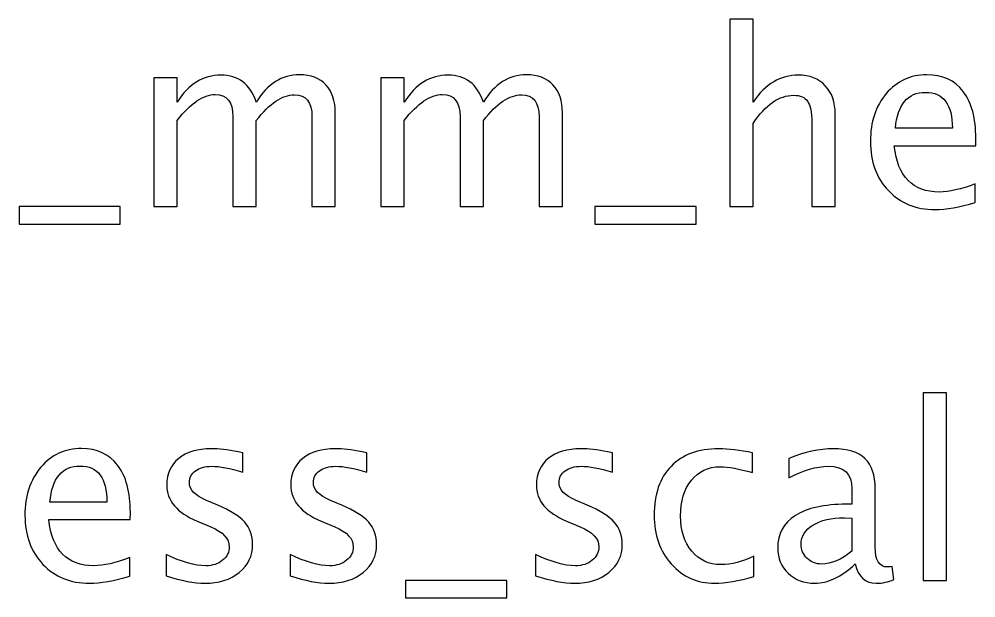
# Model space of a CAD drawing. Header units: centimetres. Extents: x -40.8 to 37.3, y -24.7 to 43.3.
# Drawn here: x 9.26 to 17.58, y 38.27 to 43.3 of the extents above; entities that cross this region are included whole.
import ezdxf

# ---------------------------------------------------------------- set-up
doc = ezdxf.new("R2010")
doc.units = ezdxf.units.CM
doc.header["$MEASUREMENT"] = 0
doc.layers.add('Layer 1', color=7, linetype='Continuous')

msp = doc.modelspace()

# ---------------------------------------------------------------- linework, layer by layer
at = {"layer": 'Layer 1'}
for points, knots in [([(15.4392, 41.67044), (15.4392, 41.67044), (15.4392, 43.30239), (15.4392, 43.30239), (15.4392, 43.30239), (15.4392, 43.30239), (15.6424, 43.30239), (15.6424, 43.30239), (15.6424, 43.30239), (15.6424, 43.30239), (15.6424, 42.58026), (15.6424, 42.58026), (15.6424, 42.58026), (15.75, 42.73724), (15.88194, 42.81556), (16.03787, 42.81556), (16.03787, 42.81556), (16.13594, 42.81556), (16.2139, 42.78487), (16.2714, 42.72313), (16.2714, 42.72313), (16.32891, 42.66175), (16.35784, 42.57884), (16.35784, 42.47513), (16.35784, 42.47513), (16.35784, 42.47513), (16.35784, 41.67044), (16.35784, 41.67044), (16.35784, 41.67044), (16.35784, 41.67044), (16.15463, 41.67044), (16.15463, 41.67044), (16.15463, 41.67044), (16.15463, 41.67044), (16.15463, 42.40881), (16.15463, 42.40881), (16.15463, 42.40881), (16.15463, 42.49206), (16.14229, 42.55133), (16.11795, 42.58661), (16.11795, 42.58661), (16.09325, 42.62224), (16.05268, 42.63987), (15.99588, 42.63987), (15.99588, 42.63987), (15.871, 42.63987), (15.75317, 42.55838), (15.6424, 42.3954), (15.6424, 42.3954), (15.6424, 42.3954), (15.6424, 41.67044), (15.6424, 41.67044), (15.6424, 41.67044), (15.6424, 41.67044), (15.4392, 41.67044), (15.4392, 41.67044)], [0, 0, 0, 0, 0.0666667, 0.0666667, 0.0666667, 0.0666667, 0.1333333, 0.1333333, 0.1333333, 0.1333333, 0.2, 0.2, 0.2, 0.2, 0.2666667, 0.2666667, 0.2666667, 0.2666667, 0.3333333, 0.3333333, 0.3333333, 0.3333333, 0.4, 0.4, 0.4, 0.4, 0.4666667, 0.4666667, 0.4666667, 0.4666667, 0.5333333, 0.5333333, 0.5333333, 0.5333333, 0.6, 0.6, 0.6, 0.6, 0.6666667, 0.6666667, 0.6666667, 0.6666667, 0.7333333, 0.7333333, 0.7333333, 0.7333333, 0.8, 0.8, 0.8, 0.8, 0.8666667, 0.8666667, 0.8666667, 0.8666667, 1, 1, 1, 1]), ([(10.42834, 41.67044), (10.42834, 41.67044), (10.42834, 42.79228), (10.42834, 42.79228), (10.42834, 42.79228), (10.42834, 42.79228), (10.63154, 42.79228), (10.63154, 42.79228), (10.63154, 42.79228), (10.63154, 42.79228), (10.63154, 42.58026), (10.63154, 42.58026), (10.63154, 42.58026), (10.73067, 42.73724), (10.85767, 42.81556), (11.01325, 42.81556), (11.01325, 42.81556), (11.16318, 42.81556), (11.26513, 42.73724), (11.31946, 42.58026), (11.31946, 42.58026), (11.41577, 42.73865), (11.54136, 42.81768), (11.69552, 42.81768), (11.69552, 42.81768), (11.79395, 42.81768), (11.8705, 42.78875), (11.92518, 42.73054), (11.92518, 42.73054), (11.97986, 42.67233), (12.00738, 42.59084), (12.00738, 42.48606), (12.00738, 42.48606), (12.00738, 42.48606), (12.00738, 41.67044), (12.00738, 41.67044), (12.00738, 41.67044), (12.00738, 41.67044), (11.80418, 41.67044), (11.80418, 41.67044), (11.80418, 41.67044), (11.80418, 41.67044), (11.80418, 42.45255), (11.80418, 42.45255), (11.80418, 42.45255), (11.80418, 42.58026), (11.75338, 42.64411), (11.65178, 42.64411), (11.65178, 42.64411), (11.54629, 42.64411), (11.43552, 42.56967), (11.31946, 42.42045), (11.31946, 42.42045), (11.31946, 42.42045), (11.31946, 41.67044), (11.31946, 41.67044), (11.31946, 41.67044), (11.31946, 41.67044), (11.11626, 41.67044), (11.11626, 41.67044), (11.11626, 41.67044), (11.11626, 41.67044), (11.11626, 42.45326), (11.11626, 42.45326), (11.11626, 42.45326), (11.11626, 42.58202), (11.06475, 42.64622), (10.96139, 42.64622), (10.96139, 42.64622), (10.85873, 42.64622), (10.74866, 42.57144), (10.63154, 42.42151), (10.63154, 42.42151), (10.63154, 42.42151), (10.63154, 41.67044), (10.63154, 41.67044), (10.63154, 41.67044), (10.63154, 41.67044), (10.42834, 41.67044), (10.42834, 41.67044)], [0, 0, 0, 0, 0.047619, 0.047619, 0.047619, 0.047619, 0.0952381, 0.0952381, 0.0952381, 0.0952381, 0.1428571, 0.1428571, 0.1428571, 0.1428571, 0.1904762, 0.1904762, 0.1904762, 0.1904762, 0.2380952, 0.2380952, 0.2380952, 0.2380952, 0.2857143, 0.2857143, 0.2857143, 0.2857143, 0.3333333, 0.3333333, 0.3333333, 0.3333333, 0.3809524, 0.3809524, 0.3809524, 0.3809524, 0.4285714, 0.4285714, 0.4285714, 0.4285714, 0.4761905, 0.4761905, 0.4761905, 0.4761905, 0.5238095, 0.5238095, 0.5238095, 0.5238095, 0.5714286, 0.5714286, 0.5714286, 0.5714286, 0.6190476, 0.6190476, 0.6190476, 0.6190476, 0.6666667, 0.6666667, 0.6666667, 0.6666667, 0.7142857, 0.7142857, 0.7142857, 0.7142857, 0.7619048, 0.7619048, 0.7619048, 0.7619048, 0.8095238, 0.8095238, 0.8095238, 0.8095238, 0.8571429, 0.8571429, 0.8571429, 0.8571429, 0.9047619, 0.9047619, 0.9047619, 0.9047619, 1, 1, 1, 1]), ([(12.4046, 41.67044), (12.4046, 41.67044), (12.4046, 42.79228), (12.4046, 42.79228), (12.4046, 42.79228), (12.4046, 42.79228), (12.6078, 42.79228), (12.6078, 42.79228), (12.6078, 42.79228), (12.6078, 42.79228), (12.6078, 42.58026), (12.6078, 42.58026), (12.6078, 42.58026), (12.70693, 42.73724), (12.83393, 42.81556), (12.98951, 42.81556), (12.98951, 42.81556), (13.13944, 42.81556), (13.24139, 42.73724), (13.29572, 42.58026), (13.29572, 42.58026), (13.39203, 42.73865), (13.51762, 42.81768), (13.67178, 42.81768), (13.67178, 42.81768), (13.77021, 42.81768), (13.84676, 42.78875), (13.90144, 42.73054), (13.90144, 42.73054), (13.95612, 42.67233), (13.98364, 42.59084), (13.98364, 42.48606), (13.98364, 42.48606), (13.98364, 42.48606), (13.98364, 41.67044), (13.98364, 41.67044), (13.98364, 41.67044), (13.98364, 41.67044), (13.78044, 41.67044), (13.78044, 41.67044), (13.78044, 41.67044), (13.78044, 41.67044), (13.78044, 42.45255), (13.78044, 42.45255), (13.78044, 42.45255), (13.78044, 42.58026), (13.72964, 42.64411), (13.62804, 42.64411), (13.62804, 42.64411), (13.52255, 42.64411), (13.41178, 42.56967), (13.29572, 42.42045), (13.29572, 42.42045), (13.29572, 42.42045), (13.29572, 41.67044), (13.29572, 41.67044), (13.29572, 41.67044), (13.29572, 41.67044), (13.09252, 41.67044), (13.09252, 41.67044), (13.09252, 41.67044), (13.09252, 41.67044), (13.09252, 42.45326), (13.09252, 42.45326), (13.09252, 42.45326), (13.09252, 42.58202), (13.04101, 42.64622), (12.93765, 42.64622), (12.93765, 42.64622), (12.83499, 42.64622), (12.72492, 42.57144), (12.6078, 42.42151), (12.6078, 42.42151), (12.6078, 42.42151), (12.6078, 41.67044), (12.6078, 41.67044), (12.6078, 41.67044), (12.6078, 41.67044), (12.4046, 41.67044), (12.4046, 41.67044)], [0, 0, 0, 0, 0.047619, 0.047619, 0.047619, 0.047619, 0.0952381, 0.0952381, 0.0952381, 0.0952381, 0.1428571, 0.1428571, 0.1428571, 0.1428571, 0.1904762, 0.1904762, 0.1904762, 0.1904762, 0.2380952, 0.2380952, 0.2380952, 0.2380952, 0.2857143, 0.2857143, 0.2857143, 0.2857143, 0.3333333, 0.3333333, 0.3333333, 0.3333333, 0.3809524, 0.3809524, 0.3809524, 0.3809524, 0.4285714, 0.4285714, 0.4285714, 0.4285714, 0.4761905, 0.4761905, 0.4761905, 0.4761905, 0.5238095, 0.5238095, 0.5238095, 0.5238095, 0.5714286, 0.5714286, 0.5714286, 0.5714286, 0.6190476, 0.6190476, 0.6190476, 0.6190476, 0.6666667, 0.6666667, 0.6666667, 0.6666667, 0.7142857, 0.7142857, 0.7142857, 0.7142857, 0.7619048, 0.7619048, 0.7619048, 0.7619048, 0.8095238, 0.8095238, 0.8095238, 0.8095238, 0.8571429, 0.8571429, 0.8571429, 0.8571429, 0.9047619, 0.9047619, 0.9047619, 0.9047619, 1, 1, 1, 1]), ([(17.57633, 41.70642), (17.43981, 41.6655), (17.32304, 41.64504), (17.22567, 41.64504), (17.22567, 41.64504), (17.05951, 41.64504), (16.9244, 41.70007), (16.82033, 41.80979), (16.82033, 41.80979), (16.71626, 41.9195), (16.66405, 42.06167), (16.66405, 42.23665), (16.66405, 42.23665), (16.66405, 42.40634), (16.70991, 42.54568), (16.80199, 42.65469), (16.80199, 42.65469), (16.89406, 42.76335), (17.01189, 42.81768), (17.15547, 42.81768), (17.15547, 42.81768), (17.29129, 42.81768), (17.39642, 42.76934), (17.4705, 42.67268), (17.4705, 42.67268), (17.54458, 42.57602), (17.58163, 42.43914), (17.58163, 42.2617), (17.58163, 42.2617), (17.58163, 42.2617), (17.58057, 42.19961), (17.58057, 42.19961), (17.58057, 42.19961), (17.58057, 42.19961), (16.87148, 42.19961), (16.87148, 42.19961), (16.87148, 42.19961), (16.90112, 41.9315), (17.032, 41.79744), (17.26377, 41.79744), (17.26377, 41.79744), (17.34879, 41.79744), (17.45286, 41.82143), (17.57633, 41.86941), (17.57633, 41.86941), (17.57633, 41.86941), (17.57633, 41.70642), (17.57633, 41.70642)], [0, 0, 0, 0, 0.0769231, 0.0769231, 0.0769231, 0.0769231, 0.1538462, 0.1538462, 0.1538462, 0.1538462, 0.2307692, 0.2307692, 0.2307692, 0.2307692, 0.3076923, 0.3076923, 0.3076923, 0.3076923, 0.3846154, 0.3846154, 0.3846154, 0.3846154, 0.4615385, 0.4615385, 0.4615385, 0.4615385, 0.5384615, 0.5384615, 0.5384615, 0.5384615, 0.6153846, 0.6153846, 0.6153846, 0.6153846, 0.6923077, 0.6923077, 0.6923077, 0.6923077, 0.7692308, 0.7692308, 0.7692308, 0.7692308, 0.8461538, 0.8461538, 0.8461538, 0.8461538, 1, 1, 1, 1]), ([(16.88207, 42.35201), (16.88207, 42.35201), (17.37737, 42.35201), (17.37737, 42.35201), (17.37737, 42.35201), (17.37737, 42.56085), (17.2994, 42.66527), (17.14383, 42.66527), (17.14383, 42.66527), (16.9872, 42.66527), (16.90006, 42.56085), (16.88207, 42.35201)], [0, 0, 0, 0, 0.25, 0.25, 0.25, 0.25, 0.5, 0.5, 0.5, 0.5, 1, 1, 1, 1]), ([(9.2557, 41.51804), (9.2557, 41.51804), (9.2557, 41.67044), (9.2557, 41.67044), (9.2557, 41.67044), (9.2557, 41.67044), (10.13623, 41.67044), (10.13623, 41.67044), (10.13623, 41.67044), (10.13623, 41.67044), (10.13623, 41.51804), (10.13623, 41.51804), (10.13623, 41.51804), (10.13623, 41.51804), (9.2557, 41.51804), (9.2557, 41.51804)], [0, 0, 0, 0, 0.2, 0.2, 0.2, 0.2, 0.4, 0.4, 0.4, 0.4, 0.6, 0.6, 0.6, 0.6, 1, 1, 1, 1]), ([(14.26656, 41.51804), (14.26656, 41.51804), (14.26656, 41.67044), (14.26656, 41.67044), (14.26656, 41.67044), (14.26656, 41.67044), (15.14709, 41.67044), (15.14709, 41.67044), (15.14709, 41.67044), (15.14709, 41.67044), (15.14709, 41.51804), (15.14709, 41.51804), (15.14709, 41.51804), (15.14709, 41.51804), (14.26656, 41.51804), (14.26656, 41.51804)], [0, 0, 0, 0, 0.2, 0.2, 0.2, 0.2, 0.4, 0.4, 0.4, 0.4, 0.6, 0.6, 0.6, 0.6, 1, 1, 1, 1]), ([(17.12301, 38.41783), (17.12301, 38.41783), (17.12301, 40.04978), (17.12301, 40.04978), (17.12301, 40.04978), (17.12301, 40.04978), (17.32621, 40.04978), (17.32621, 40.04978), (17.32621, 40.04978), (17.32621, 40.04978), (17.32621, 38.41783), (17.32621, 38.41783), (17.32621, 38.41783), (17.32621, 38.41783), (17.12301, 38.41783), (17.12301, 38.41783)], [0, 0, 0, 0, 0.2, 0.2, 0.2, 0.2, 0.4, 0.4, 0.4, 0.4, 0.6, 0.6, 0.6, 0.6, 1, 1, 1, 1]), ([(10.21842, 38.45381), (10.0819, 38.41289), (9.96513, 38.39243), (9.86776, 38.39243), (9.86776, 38.39243), (9.7016, 38.39243), (9.56649, 38.44746), (9.46242, 38.55718), (9.46242, 38.55718), (9.35835, 38.66689), (9.30614, 38.80906), (9.30614, 38.98404), (9.30614, 38.98404), (9.30614, 39.15373), (9.352, 39.29307), (9.44408, 39.40208), (9.44408, 39.40208), (9.53615, 39.51074), (9.65398, 39.56507), (9.79756, 39.56507), (9.79756, 39.56507), (9.93338, 39.56507), (10.03851, 39.51673), (10.11259, 39.42007), (10.11259, 39.42007), (10.18667, 39.32341), (10.22372, 39.18653), (10.22372, 39.00909), (10.22372, 39.00909), (10.22372, 39.00909), (10.22266, 38.947), (10.22266, 38.947), (10.22266, 38.947), (10.22266, 38.947), (9.51357, 38.947), (9.51357, 38.947), (9.51357, 38.947), (9.54321, 38.67889), (9.67409, 38.54483), (9.90586, 38.54483), (9.90586, 38.54483), (9.99088, 38.54483), (10.09495, 38.56882), (10.21842, 38.6168), (10.21842, 38.6168), (10.21842, 38.6168), (10.21842, 38.45381), (10.21842, 38.45381)], [0, 0, 0, 0, 0.0769231, 0.0769231, 0.0769231, 0.0769231, 0.1538462, 0.1538462, 0.1538462, 0.1538462, 0.2307692, 0.2307692, 0.2307692, 0.2307692, 0.3076923, 0.3076923, 0.3076923, 0.3076923, 0.3846154, 0.3846154, 0.3846154, 0.3846154, 0.4615385, 0.4615385, 0.4615385, 0.4615385, 0.5384615, 0.5384615, 0.5384615, 0.5384615, 0.6153846, 0.6153846, 0.6153846, 0.6153846, 0.6923077, 0.6923077, 0.6923077, 0.6923077, 0.7692308, 0.7692308, 0.7692308, 0.7692308, 0.8461538, 0.8461538, 0.8461538, 0.8461538, 1, 1, 1, 1]), ([(10.53416, 38.45805), (10.53416, 38.45805), (10.53416, 38.64431), (10.53416, 38.64431), (10.53416, 38.64431), (10.66716, 38.57799), (10.78252, 38.54483), (10.88094, 38.54483), (10.88094, 38.54483), (10.93951, 38.54483), (10.98819, 38.56071), (11.02664, 38.59246), (11.02664, 38.59246), (11.06509, 38.62385), (11.0845, 38.66336), (11.0845, 38.71099), (11.0845, 38.71099), (11.0845, 38.78049), (11.03052, 38.83799), (10.92257, 38.8835), (10.92257, 38.8835), (10.92257, 38.8835), (10.80369, 38.93394), (10.80369, 38.93394), (10.80369, 38.93394), (10.62836, 39.00662), (10.54051, 39.11174), (10.54051, 39.24827), (10.54051, 39.24827), (10.54051, 39.34599), (10.57509, 39.4229), (10.64423, 39.47899), (10.64423, 39.47899), (10.71337, 39.53508), (10.80827, 39.56295), (10.92857, 39.56295), (10.92857, 39.56295), (10.99101, 39.56295), (11.06862, 39.55448), (11.1607, 39.5372), (11.1607, 39.5372), (11.1607, 39.5372), (11.20303, 39.52908), (11.20303, 39.52908), (11.20303, 39.52908), (11.20303, 39.52908), (11.20303, 39.35975), (11.20303, 39.35975), (11.20303, 39.35975), (11.08979, 39.39361), (10.99948, 39.41055), (10.9321, 39.41055), (10.9321, 39.41055), (10.87283, 39.41055), (10.82591, 39.3975), (10.79028, 39.37174), (10.79028, 39.37174), (10.755, 39.34599), (10.73736, 39.31142), (10.73736, 39.26803), (10.73736, 39.26803), (10.73736, 39.207), (10.78675, 39.15514), (10.88588, 39.11316), (10.88588, 39.11316), (10.88588, 39.11316), (10.9836, 39.07188), (10.9836, 39.07188), (10.9836, 39.07188), (11.09438, 39.02531), (11.17269, 38.97593), (11.21855, 38.92407), (11.21855, 38.92407), (11.26477, 38.87221), (11.2877, 38.8073), (11.2877, 38.72969), (11.2877, 38.72969), (11.2877, 38.63126), (11.24889, 38.55047), (11.17093, 38.48733), (11.17093, 38.48733), (11.09332, 38.42418), (10.99383, 38.39243), (10.87283, 38.39243), (10.87283, 38.39243), (10.7797, 38.39243), (10.66716, 38.4143), (10.53416, 38.45805)], [0, 0, 0, 0, 0.0434783, 0.0434783, 0.0434783, 0.0434783, 0.0869565, 0.0869565, 0.0869565, 0.0869565, 0.1304348, 0.1304348, 0.1304348, 0.1304348, 0.173913, 0.173913, 0.173913, 0.173913, 0.2173913, 0.2173913, 0.2173913, 0.2173913, 0.2608696, 0.2608696, 0.2608696, 0.2608696, 0.3043478, 0.3043478, 0.3043478, 0.3043478, 0.3478261, 0.3478261, 0.3478261, 0.3478261, 0.3913043, 0.3913043, 0.3913043, 0.3913043, 0.4347826, 0.4347826, 0.4347826, 0.4347826, 0.4782609, 0.4782609, 0.4782609, 0.4782609, 0.5217391, 0.5217391, 0.5217391, 0.5217391, 0.5652174, 0.5652174, 0.5652174, 0.5652174, 0.6086957, 0.6086957, 0.6086957, 0.6086957, 0.6521739, 0.6521739, 0.6521739, 0.6521739, 0.6956522, 0.6956522, 0.6956522, 0.6956522, 0.7391304, 0.7391304, 0.7391304, 0.7391304, 0.7826087, 0.7826087, 0.7826087, 0.7826087, 0.826087, 0.826087, 0.826087, 0.826087, 0.8695652, 0.8695652, 0.8695652, 0.8695652, 0.9130435, 0.9130435, 0.9130435, 0.9130435, 1, 1, 1, 1]), ([(11.61331, 38.45805), (11.61331, 38.45805), (11.61331, 38.64431), (11.61331, 38.64431), (11.61331, 38.64431), (11.74631, 38.57799), (11.86167, 38.54483), (11.96009, 38.54483), (11.96009, 38.54483), (12.01866, 38.54483), (12.06734, 38.56071), (12.10579, 38.59246), (12.10579, 38.59246), (12.14424, 38.62385), (12.16365, 38.66336), (12.16365, 38.71099), (12.16365, 38.71099), (12.16365, 38.78049), (12.10967, 38.83799), (12.00172, 38.8835), (12.00172, 38.8835), (12.00172, 38.8835), (11.88284, 38.93394), (11.88284, 38.93394), (11.88284, 38.93394), (11.70751, 39.00662), (11.61966, 39.11174), (11.61966, 39.24827), (11.61966, 39.24827), (11.61966, 39.34599), (11.65424, 39.4229), (11.72338, 39.47899), (11.72338, 39.47899), (11.79252, 39.53508), (11.88742, 39.56295), (12.00772, 39.56295), (12.00772, 39.56295), (12.07016, 39.56295), (12.14777, 39.55448), (12.23985, 39.5372), (12.23985, 39.5372), (12.23985, 39.5372), (12.28218, 39.52908), (12.28218, 39.52908), (12.28218, 39.52908), (12.28218, 39.52908), (12.28218, 39.35975), (12.28218, 39.35975), (12.28218, 39.35975), (12.16894, 39.39361), (12.07863, 39.41055), (12.01125, 39.41055), (12.01125, 39.41055), (11.95198, 39.41055), (11.90506, 39.3975), (11.86943, 39.37174), (11.86943, 39.37174), (11.83415, 39.34599), (11.81651, 39.31142), (11.81651, 39.26803), (11.81651, 39.26803), (11.81651, 39.207), (11.8659, 39.15514), (11.96503, 39.11316), (11.96503, 39.11316), (11.96503, 39.11316), (12.06275, 39.07188), (12.06275, 39.07188), (12.06275, 39.07188), (12.17353, 39.02531), (12.25184, 38.97593), (12.2977, 38.92407), (12.2977, 38.92407), (12.34392, 38.87221), (12.36685, 38.8073), (12.36685, 38.72969), (12.36685, 38.72969), (12.36685, 38.63126), (12.32804, 38.55047), (12.25008, 38.48733), (12.25008, 38.48733), (12.17247, 38.42418), (12.07298, 38.39243), (11.95198, 38.39243), (11.95198, 38.39243), (11.85885, 38.39243), (11.74631, 38.4143), (11.61331, 38.45805)], [0, 0, 0, 0, 0.0434783, 0.0434783, 0.0434783, 0.0434783, 0.0869565, 0.0869565, 0.0869565, 0.0869565, 0.1304348, 0.1304348, 0.1304348, 0.1304348, 0.173913, 0.173913, 0.173913, 0.173913, 0.2173913, 0.2173913, 0.2173913, 0.2173913, 0.2608696, 0.2608696, 0.2608696, 0.2608696, 0.3043478, 0.3043478, 0.3043478, 0.3043478, 0.3478261, 0.3478261, 0.3478261, 0.3478261, 0.3913043, 0.3913043, 0.3913043, 0.3913043, 0.4347826, 0.4347826, 0.4347826, 0.4347826, 0.4782609, 0.4782609, 0.4782609, 0.4782609, 0.5217391, 0.5217391, 0.5217391, 0.5217391, 0.5652174, 0.5652174, 0.5652174, 0.5652174, 0.6086957, 0.6086957, 0.6086957, 0.6086957, 0.6521739, 0.6521739, 0.6521739, 0.6521739, 0.6956522, 0.6956522, 0.6956522, 0.6956522, 0.7391304, 0.7391304, 0.7391304, 0.7391304, 0.7826087, 0.7826087, 0.7826087, 0.7826087, 0.826087, 0.826087, 0.826087, 0.826087, 0.8695652, 0.8695652, 0.8695652, 0.8695652, 0.9130435, 0.9130435, 0.9130435, 0.9130435, 1, 1, 1, 1]), ([(13.7508, 38.45805), (13.7508, 38.45805), (13.7508, 38.64431), (13.7508, 38.64431), (13.7508, 38.64431), (13.8838, 38.57799), (13.99916, 38.54483), (14.09758, 38.54483), (14.09758, 38.54483), (14.15615, 38.54483), (14.20483, 38.56071), (14.24328, 38.59246), (14.24328, 38.59246), (14.28173, 38.62385), (14.30114, 38.66336), (14.30114, 38.71099), (14.30114, 38.71099), (14.30114, 38.78049), (14.24716, 38.83799), (14.13921, 38.8835), (14.13921, 38.8835), (14.13921, 38.8835), (14.02033, 38.93394), (14.02033, 38.93394), (14.02033, 38.93394), (13.845, 39.00662), (13.75715, 39.11174), (13.75715, 39.24827), (13.75715, 39.24827), (13.75715, 39.34599), (13.79173, 39.4229), (13.86087, 39.47899), (13.86087, 39.47899), (13.93001, 39.53508), (14.02491, 39.56295), (14.14521, 39.56295), (14.14521, 39.56295), (14.20765, 39.56295), (14.28526, 39.55448), (14.37734, 39.5372), (14.37734, 39.5372), (14.37734, 39.5372), (14.41967, 39.52908), (14.41967, 39.52908), (14.41967, 39.52908), (14.41967, 39.52908), (14.41967, 39.35975), (14.41967, 39.35975), (14.41967, 39.35975), (14.30643, 39.39361), (14.21612, 39.41055), (14.14874, 39.41055), (14.14874, 39.41055), (14.08947, 39.41055), (14.04255, 39.3975), (14.00692, 39.37174), (14.00692, 39.37174), (13.97164, 39.34599), (13.954, 39.31142), (13.954, 39.26803), (13.954, 39.26803), (13.954, 39.207), (14.00339, 39.15514), (14.10252, 39.11316), (14.10252, 39.11316), (14.10252, 39.11316), (14.20024, 39.07188), (14.20024, 39.07188), (14.20024, 39.07188), (14.31102, 39.02531), (14.38933, 38.97593), (14.43519, 38.92407), (14.43519, 38.92407), (14.48141, 38.87221), (14.50434, 38.8073), (14.50434, 38.72969), (14.50434, 38.72969), (14.50434, 38.63126), (14.46553, 38.55047), (14.38757, 38.48733), (14.38757, 38.48733), (14.30996, 38.42418), (14.21047, 38.39243), (14.08947, 38.39243), (14.08947, 38.39243), (13.99634, 38.39243), (13.8838, 38.4143), (13.7508, 38.45805)], [0, 0, 0, 0, 0.0434783, 0.0434783, 0.0434783, 0.0434783, 0.0869565, 0.0869565, 0.0869565, 0.0869565, 0.1304348, 0.1304348, 0.1304348, 0.1304348, 0.173913, 0.173913, 0.173913, 0.173913, 0.2173913, 0.2173913, 0.2173913, 0.2173913, 0.2608696, 0.2608696, 0.2608696, 0.2608696, 0.3043478, 0.3043478, 0.3043478, 0.3043478, 0.3478261, 0.3478261, 0.3478261, 0.3478261, 0.3913043, 0.3913043, 0.3913043, 0.3913043, 0.4347826, 0.4347826, 0.4347826, 0.4347826, 0.4782609, 0.4782609, 0.4782609, 0.4782609, 0.5217391, 0.5217391, 0.5217391, 0.5217391, 0.5652174, 0.5652174, 0.5652174, 0.5652174, 0.6086957, 0.6086957, 0.6086957, 0.6086957, 0.6521739, 0.6521739, 0.6521739, 0.6521739, 0.6956522, 0.6956522, 0.6956522, 0.6956522, 0.7391304, 0.7391304, 0.7391304, 0.7391304, 0.7826087, 0.7826087, 0.7826087, 0.7826087, 0.826087, 0.826087, 0.826087, 0.826087, 0.8695652, 0.8695652, 0.8695652, 0.8695652, 0.9130435, 0.9130435, 0.9130435, 0.9130435, 1, 1, 1, 1]), ([(15.6491, 38.4517), (15.51752, 38.41219), (15.40392, 38.39243), (15.30832, 38.39243), (15.30832, 38.39243), (15.15663, 38.39243), (15.03104, 38.44852), (14.9312, 38.56035), (14.9312, 38.56035), (14.83136, 38.67254), (14.78127, 38.814), (14.78127, 38.98439), (14.78127, 38.98439), (14.78127, 39.16643), (14.83066, 39.3086), (14.92944, 39.4102), (14.92944, 39.4102), (15.02822, 39.51215), (15.16615, 39.56295), (15.34325, 39.56295), (15.34325, 39.56295), (15.43038, 39.56295), (15.52845, 39.55095), (15.6364, 39.52697), (15.6364, 39.52697), (15.6364, 39.52697), (15.6364, 39.35551), (15.6364, 39.35551), (15.6364, 39.35551), (15.52175, 39.38938), (15.42827, 39.40631), (15.3563, 39.40631), (15.3563, 39.40631), (15.25188, 39.40631), (15.16827, 39.36716), (15.10583, 39.28919), (15.10583, 39.28919), (15.04338, 39.21123), (15.01199, 39.10716), (15.01199, 38.97734), (15.01199, 38.97734), (15.01199, 38.85139), (15.04444, 38.74979), (15.109, 38.67183), (15.109, 38.67183), (15.17356, 38.59422), (15.25787, 38.55541), (15.36265, 38.55541), (15.36265, 38.55541), (15.45543, 38.55541), (15.55068, 38.5794), (15.6491, 38.62738), (15.6491, 38.62738), (15.6491, 38.62738), (15.6491, 38.4517), (15.6491, 38.4517)], [0, 0, 0, 0, 0.0666667, 0.0666667, 0.0666667, 0.0666667, 0.1333333, 0.1333333, 0.1333333, 0.1333333, 0.2, 0.2, 0.2, 0.2, 0.2666667, 0.2666667, 0.2666667, 0.2666667, 0.3333333, 0.3333333, 0.3333333, 0.3333333, 0.4, 0.4, 0.4, 0.4, 0.4666667, 0.4666667, 0.4666667, 0.4666667, 0.5333333, 0.5333333, 0.5333333, 0.5333333, 0.6, 0.6, 0.6, 0.6, 0.6666667, 0.6666667, 0.6666667, 0.6666667, 0.7333333, 0.7333333, 0.7333333, 0.7333333, 0.8, 0.8, 0.8, 0.8, 0.8666667, 0.8666667, 0.8666667, 0.8666667, 1, 1, 1, 1]), ([(16.53246, 38.56071), (16.4104, 38.44852), (16.29293, 38.39243), (16.18004, 38.39243), (16.18004, 38.39243), (16.08726, 38.39243), (16.01, 38.42136), (15.94897, 38.47957), (15.94897, 38.47957), (15.88759, 38.53777), (15.85689, 38.61115), (15.85689, 38.6997), (15.85689, 38.6997), (15.85689, 38.82211), (15.9084, 38.91631), (16.01141, 38.98192), (16.01141, 38.98192), (16.11442, 39.04754), (16.26224, 39.08035), (16.45485, 39.08035), (16.45485, 39.08035), (16.45485, 39.08035), (16.50248, 39.08035), (16.50248, 39.08035), (16.50248, 39.08035), (16.50248, 39.08035), (16.50248, 39.21546), (16.50248, 39.21546), (16.50248, 39.21546), (16.50248, 39.34564), (16.43474, 39.41055), (16.29892, 39.41055), (16.29892, 39.41055), (16.1938, 39.41055), (16.07879, 39.37739), (15.95426, 39.31106), (15.95426, 39.31106), (15.95426, 39.31106), (15.95426, 39.47828), (15.95426, 39.47828), (15.95426, 39.47828), (16.09114, 39.53473), (16.22026, 39.56295), (16.34126, 39.56295), (16.34126, 39.56295), (16.46579, 39.56295), (16.55786, 39.53473), (16.61678, 39.47793), (16.61678, 39.47793), (16.67604, 39.42113), (16.70568, 39.33364), (16.70568, 39.21546), (16.70568, 39.21546), (16.70568, 39.21546), (16.70568, 38.70852), (16.70568, 38.70852), (16.70568, 38.70852), (16.70568, 38.59246), (16.74131, 38.53425), (16.81292, 38.53425), (16.81292, 38.53425), (16.82174, 38.53425), (16.8348, 38.53566), (16.85208, 38.53848), (16.85208, 38.53848), (16.85208, 38.53848), (16.86655, 38.42559), (16.86655, 38.42559), (16.86655, 38.42559), (16.82033, 38.40337), (16.76953, 38.39243), (16.71379, 38.39243), (16.71379, 38.39243), (16.61889, 38.39243), (16.55857, 38.44852), (16.53246, 38.56071)], [0, 0, 0, 0, 0.05, 0.05, 0.05, 0.05, 0.1, 0.1, 0.1, 0.1, 0.15, 0.15, 0.15, 0.15, 0.2, 0.2, 0.2, 0.2, 0.25, 0.25, 0.25, 0.25, 0.3, 0.3, 0.3, 0.3, 0.35, 0.35, 0.35, 0.35, 0.4, 0.4, 0.4, 0.4, 0.45, 0.45, 0.45, 0.45, 0.5, 0.5, 0.5, 0.5, 0.55, 0.55, 0.55, 0.55, 0.6, 0.6, 0.6, 0.6, 0.65, 0.65, 0.65, 0.65, 0.7, 0.7, 0.7, 0.7, 0.75, 0.75, 0.75, 0.75, 0.8, 0.8, 0.8, 0.8, 0.85, 0.85, 0.85, 0.85, 0.9, 0.9, 0.9, 0.9, 1, 1, 1, 1]), ([(9.52416, 39.0994), (9.52416, 39.0994), (10.01946, 39.0994), (10.01946, 39.0994), (10.01946, 39.0994), (10.01946, 39.30824), (9.94149, 39.41266), (9.78592, 39.41266), (9.78592, 39.41266), (9.62929, 39.41266), (9.54215, 39.30824), (9.52416, 39.0994)], [0, 0, 0, 0, 0.25, 0.25, 0.25, 0.25, 0.5, 0.5, 0.5, 0.5, 1, 1, 1, 1]), ([(16.50248, 38.67148), (16.50248, 38.67148), (16.50248, 38.9597), (16.50248, 38.9597), (16.50248, 38.9597), (16.50248, 38.9597), (16.43721, 38.96181), (16.43721, 38.96181), (16.43721, 38.96181), (16.32432, 38.96181), (16.23331, 38.941), (16.16381, 38.89937), (16.16381, 38.89937), (16.09467, 38.85739), (16.06009, 38.80201), (16.06009, 38.73286), (16.06009, 38.73286), (16.06009, 38.68453), (16.07738, 38.64361), (16.1116, 38.61009), (16.1116, 38.61009), (16.14617, 38.57658), (16.18815, 38.55965), (16.23789, 38.55965), (16.23789, 38.55965), (16.32256, 38.55965), (16.41076, 38.59704), (16.50248, 38.67148)], [0, 0, 0, 0, 0.125, 0.125, 0.125, 0.125, 0.25, 0.25, 0.25, 0.25, 0.375, 0.375, 0.375, 0.375, 0.5, 0.5, 0.5, 0.5, 0.625, 0.625, 0.625, 0.625, 0.75, 0.75, 0.75, 0.75, 1, 1, 1, 1]), ([(12.61838, 38.26543), (12.61838, 38.26543), (12.61838, 38.41783), (12.61838, 38.41783), (12.61838, 38.41783), (12.61838, 38.41783), (13.49891, 38.41783), (13.49891, 38.41783), (13.49891, 38.41783), (13.49891, 38.41783), (13.49891, 38.26543), (13.49891, 38.26543), (13.49891, 38.26543), (13.49891, 38.26543), (12.61838, 38.26543), (12.61838, 38.26543)], [0, 0, 0, 0, 0.2, 0.2, 0.2, 0.2, 0.4, 0.4, 0.4, 0.4, 0.6, 0.6, 0.6, 0.6, 1, 1, 1, 1])]:
    msp.add_open_spline(points, degree=3, knots=knots, dxfattribs=at)

doc.saveas('drawing.dxf')
